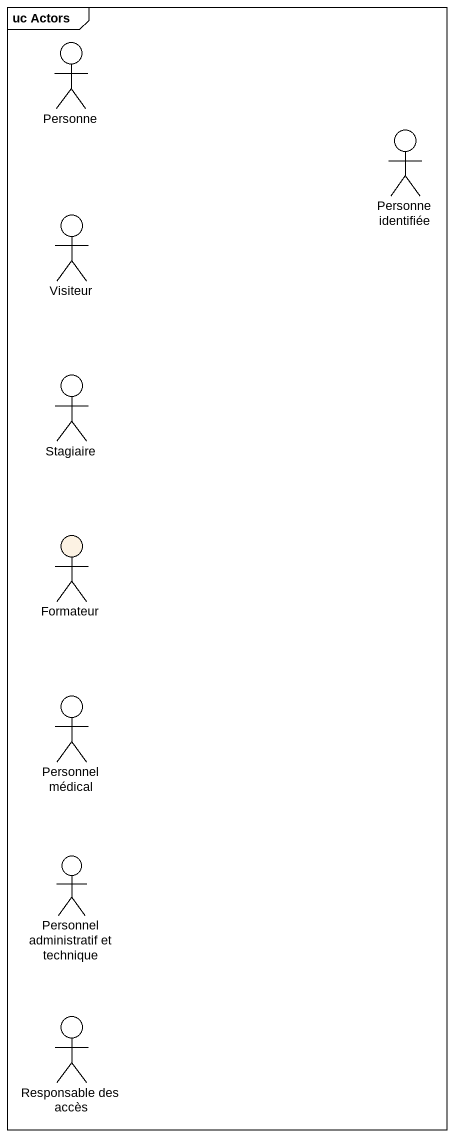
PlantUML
@startuml
mainframe uc Actors
actor Personne
actor "Personne identifiée" as Personne_identifiée
actor Visiteur
actor Stagiaire
actor Formateur #FCF2E3
actor "Personnel médical" as Personnel_médical
actor "Personnel administratif et technique" as Personnel_administratif_et
actor "Responsable des accès" as Responsable_des_accès
@enduml
